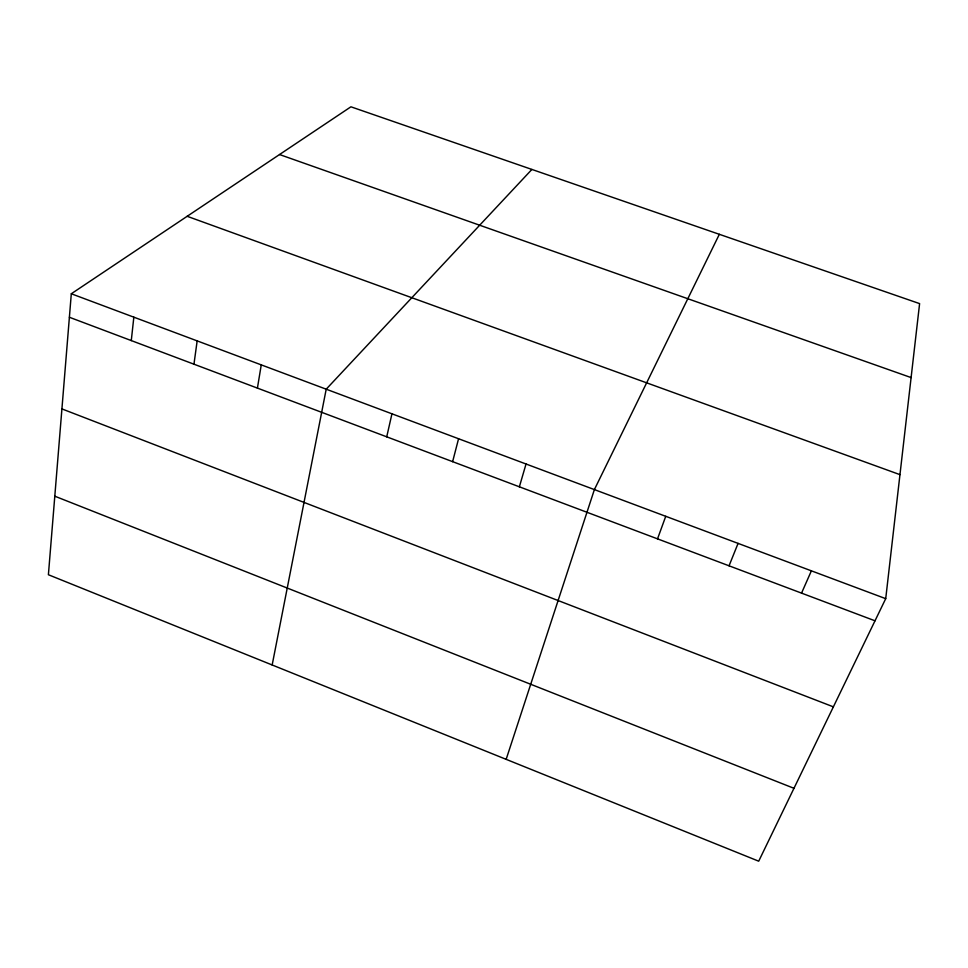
<?xml version="1.0" encoding="UTF-8"?>
<svg xmlns="http://www.w3.org/2000/svg" width="968" height="968" viewBox="0 0 968 968"><rect width="100%" height="100%" fill="white"/><g stroke="black" fill="none" stroke-linecap="round" stroke-linejoin="round"><path stroke-width="1.45" d="M71.305 293.764L48.4 574.738L758.706 861.193L885.72 598.66L919.6 303.613L350.924 106.807L71.305 293.764L885.72 598.66M131.285 340.591L133.838 317.177M193.963 364.198L197.157 340.881M257.415 388.108L261.263 364.888M272.165 664.98L326.204 389.196L531.892 169.436M386.728 436.834L391.955 413.808M452.625 461.663L458.566 438.746M519.368 486.807L526.035 463.999M506.155 759.348L594.388 489.59L719.345 234.304M657.526 538.861L665.742 516.307M729.049 565.808L738.076 543.387M801.54 593.118L811.39 570.83M279.534 154.541L911.106 377.581M187.175 216.3L899.962 474.647M69.394 317.262L875.011 620.803M61.916 408.907L833.375 706.846M54.801 496.197L793.966 788.303"/></g></svg>
